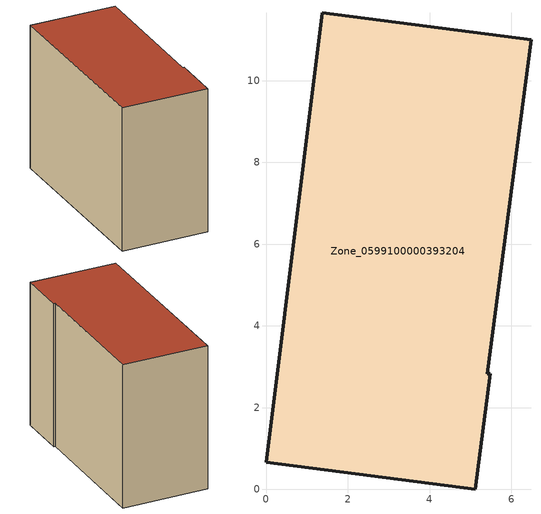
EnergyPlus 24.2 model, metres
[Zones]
Zone_0599100000393204
 floor ground (C_G): 0,0.67 1.37,11.66 6.48,11 5.41,2.83 5.49,2.82 5.12,0 z0
 wall outside (C_F): 1.37,11.66 0,0.67 5.12,0 5.49,2.82 5.41,2.83 6.48,11 1.37,11.66 z0:8.71
 roof outside (C_R): 0,0.67 5.12,0 5.49,2.82 5.41,2.83 6.48,11 1.37,11.66 z8.71
[BUILDING]
Pand.0599100000393204: North Axis=0; Terrain=City; Loads Convergence Tolerance Value=0.04; Temperature Convergence Tolerance Value=0.4; Solar Distribution=FullExterior; Maximum Number of Warmup Days=25; Minimum Number of Warmup Days=1
[Site:Location]
Rotterdam.The.Hague.AP_ZH_NLD Design_Conditions: Latitude=51.96; Longitude=4.45; Time Zone=1; Elevation=-4.5
[SITE:GROUNDTEMPERATURE:BUILDINGSURFACE]
18, 18, 18, 18, 18, 18, 18, 18, 18, 18, 18, 18
[MATERIAL] Thermal Absorptance=0.9; Solar Absorptance=0.7; Visible Absorptance=0.7
Name | Roughness | Thickness | Conductivity | Density | Specific Heat
G.TC.1992-2005 | MediumSmooth | 0.15 | 0.06 | 540 | 1210
F.TC.1992-2005 | Rough | 0.3 | 0.12 | 1920 | 840
R.TC.1992-2005 | MediumRough | 0.2 | 0.08 | 1500 | 1000
[CONSTRUCTION]
C_G: G.TC.1992-2005
C_F: F.TC.1992-2005
C_R: R.TC.1992-2005
[ZONE]
Zone_0599100000393204: Type=1; Multiplier=1; Ceiling Height=Autocalculate; Volume=Autocalculate; Floor Area=autocalculate; Part of Total Floor Area=Yes
[ZONEINFILTRATION:DESIGNFLOWRATE]
Infil_Zone_0599100000393204: Zone or ZoneList or Space or SpaceList=Zone_0599100000393204; Schedule=AlwaysOn; Design Flow Rate Calculation Method=Flow/Area; Flow Rate per Floor Area=0.0015; Constant Term Coefficient=1; Temperature Term Coefficient=0; Velocity Term Coefficient=0; Velocity Squared Term Coefficient=0
[HVACTEMPLATE:ZONE:IDEALLOADSAIRSYSTEM]
Zone_0599100000393204: Maximum Heating Supply Air Temperature=50; Minimum Cooling Supply Air Temperature=13; Maximum Heating Supply Air Humidity Ratio=0.0156; Minimum Cooling Supply Air Humidity Ratio=0.0077; Heating Limit=NoLimit; Cooling Limit=NoLimit; Dehumidification Control Type=ConstantSensibleHeatRatio; Cooling Sensible Heat Ratio=0.7; Dehumidification Setpoint=60; Humidification Control Type=None; Humidification Setpoint=30; Outdoor Air Method=None; Outdoor Air Flow Rate per Person=0.00944; Outdoor Air Flow Rate per Zone Floor Area=0; Outdoor Air Flow Rate per Zone=0; Demand Controlled Ventilation Type=None; Outdoor Air Economizer Type=NoEconomizer; Heat Recovery Type=None; Sensible Heat Recovery Effectiveness=0.7; Latent Heat Recovery Effectiveness=0.65
[ZONECONTROL:THERMOSTAT]
ThermostatControl_Zone_0599100000393204: Zone or ZoneList=Zone_0599100000393204; Control Type Schedule=DualSetpointControlType; Control 1=Thermostat_Zone_0599100000393204; Temperature Difference Between Cutout And Setpoint=0
[THERMOSTATSETPOINT:DUALSETPOINT]
Thermostat_Zone_0599100000393204: Heating Setpoint Temperature Schedule=HeatingSetpoint_Zone_0599100000393204; Cooling Setpoint Temperature Schedule=CoolingSetpoint_Zone_0599100000393204
[SCHEDULE:COMPACT]
HeatingSetpoint_Zone_0599100000393204: Through: 12/31, For: AllDays, Until: 24:00, 21
CoolingSetpoint_Zone_0599100000393204: Through: 12/31, For: AllDays, Until: 24:00, 24
DualSetpointControlType: Through: 12/31, For: AllDays, Until: 24:00, 4
AlwaysOn: Through: 12/31, For: AllDays, Until: 24:00, 1
